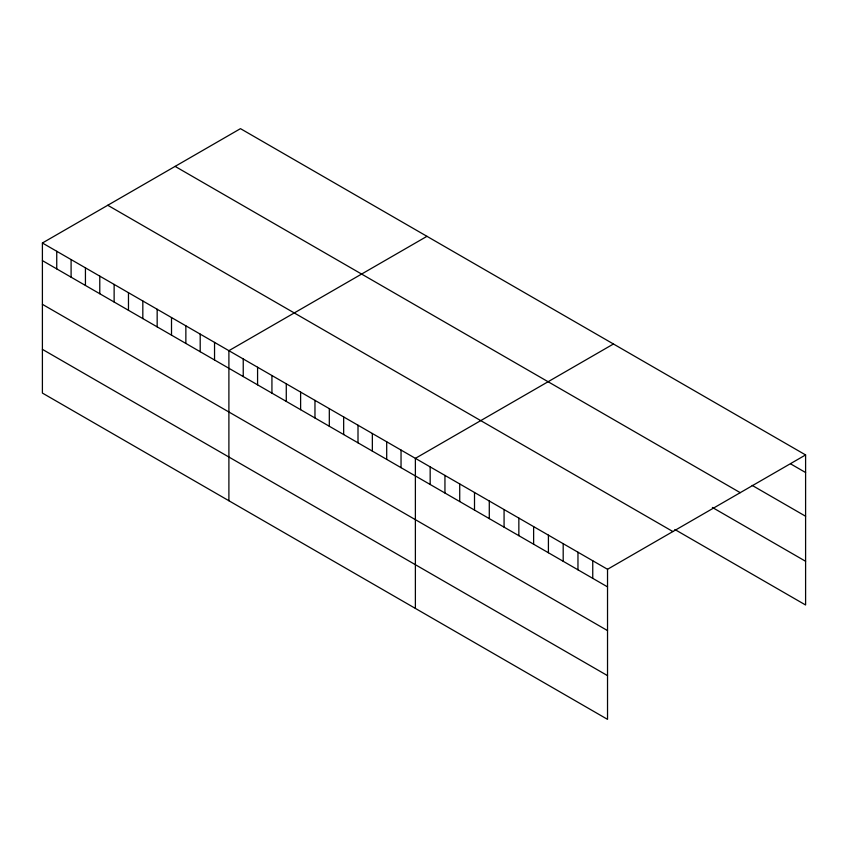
<?xml version="1.0" encoding="UTF-8"?>
<svg xmlns="http://www.w3.org/2000/svg" width="848" height="848" viewBox="0 0 848 848"><rect width="100%" height="100%" fill="white"/><g stroke="black" fill="none" stroke-linecap="round" stroke-linejoin="round"><path stroke-width="1.27" d="M42.4 243.005L607.528 569.284L607.528 719.348L42.4 393.069L42.4 243.005L240.472 128.652L805.6 454.931L805.6 604.995L674.849 529.502M426.968 236.327L228.896 350.68L228.896 500.744M613.454 343.991L415.382 458.355L415.382 608.408M607.528 569.284L805.6 454.931M790.824 463.994L805.6 472.527M752.165 485.395L805.6 516.241M175.112 166.388L740.24 492.667M712.373 507.454L805.6 561.281M107.76 205.269L672.888 531.548M42.4 260.612L607.528 586.88M42.4 304.326L607.528 630.594M42.4 349.355L607.528 675.633M592.752 560.751L592.752 578.347M577.965 552.218L577.965 569.814M563.189 543.685L563.189 561.281M548.412 535.152L548.412 552.748M533.625 526.619L533.625 544.215M518.849 518.086L518.849 535.682M504.072 509.553L504.072 527.149M489.285 501.02L489.285 518.616M474.509 492.487L474.509 510.083M459.722 483.954L459.722 501.55M444.946 475.421L444.946 493.017M430.169 466.888L430.169 484.484M401.04 450.065L401.04 467.672M386.699 441.787L386.699 459.383M372.346 433.498L372.346 451.104M358.004 425.219L358.004 442.826M343.663 416.94L343.663 434.536M329.31 408.651L329.31 426.258M314.968 400.373L314.968 417.969M300.616 392.094L300.616 409.69M286.274 383.805L286.274 401.411M271.932 375.526L271.932 393.122M257.58 367.248L257.58 384.844M243.238 358.958L243.238 376.565M214.544 342.401L214.544 359.997M200.202 334.112L200.202 351.719M185.86 325.833L185.86 343.429M171.508 317.544L171.508 335.151M157.166 309.266L157.166 326.872M142.824 300.987L142.824 318.583M128.472 292.698L128.472 310.304M114.13 284.419L114.13 302.015M99.778 276.141L99.778 293.737M85.436 267.851L85.436 285.458M71.094 259.573L71.094 277.169M56.742 251.294L56.742 268.89"/></g></svg>
